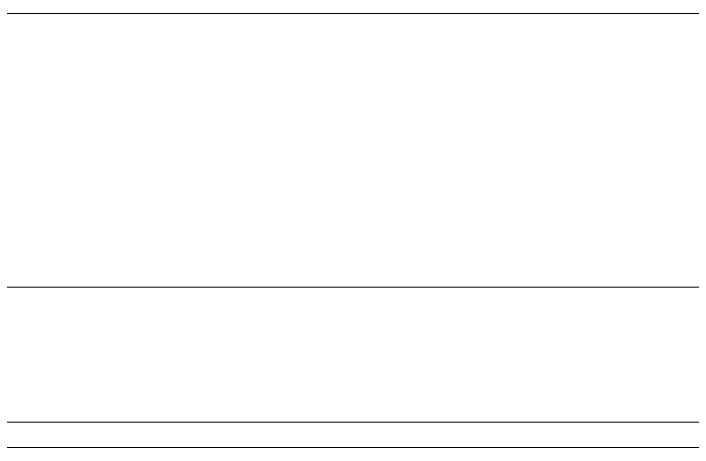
# Model space of a CAD drawing. Header units: millimetres. Extents: x -10563 to 10612, y -3613 to 6054.
# Drawn here: x 4985.8 to 5052.6, y -85 to -42.3 of the extents above; entities that cross this region are included whole.
import ezdxf

# ---------------------------------------------------------------- set-up
doc = ezdxf.new("R2010")
doc.units = ezdxf.units.MM
doc.header["$LTSCALE"] = 50
doc.layers.add('データ 001', color=14, linetype='Continuous')
doc.layers.add('内壁仕上', color=250, linetype='Continuous')

# ---------------------------------------------------------------- blocks, each defined once
blk = doc.blocks.new('FcPack%d15')
at = {"layer": 'データ 001', "color": 1, "linetype": 'Continuous', "lineweight": 13}
for p, q in [((-139.765, -259.778), (-52.015, -259.778)), ((-52.015, -259.778), (-3.269, -259.778)), ((-154.694, -286.718), (-52.015, -286.718)), ((-52.015, -286.718), (91.291, -286.718)), ((164.874, -300), (-185.015, -300)), ((-185.015, -300), (-52.015, -300))]:
    blk.add_line(p, q, dxfattribs=at)
blk = doc.blocks.new('FcPack%d462')
at = {"layer": '内壁仕上', "color": 3, "linetype": 'Continuous', "lineweight": 13}
blk.add_line((-401.925, 0), (-860, 0), dxfattribs=at)

msp = doc.modelspace()

# ---------------------------------------------------------------- block references
at = {"layer": 'データ 001', "color": 1, "linetype": 'Continuous', "lineweight": 13}
msp.add_blockref('FcPack%d15', (5102.515, 217.5), dxfattribs=at)
at = {"layer": '内壁仕上', "color": 3, "linetype": 'Continuous', "lineweight": 13}
msp.add_blockref('FcPack%d462', (5775, -85), dxfattribs=at)

doc.saveas('drawing.dxf')
